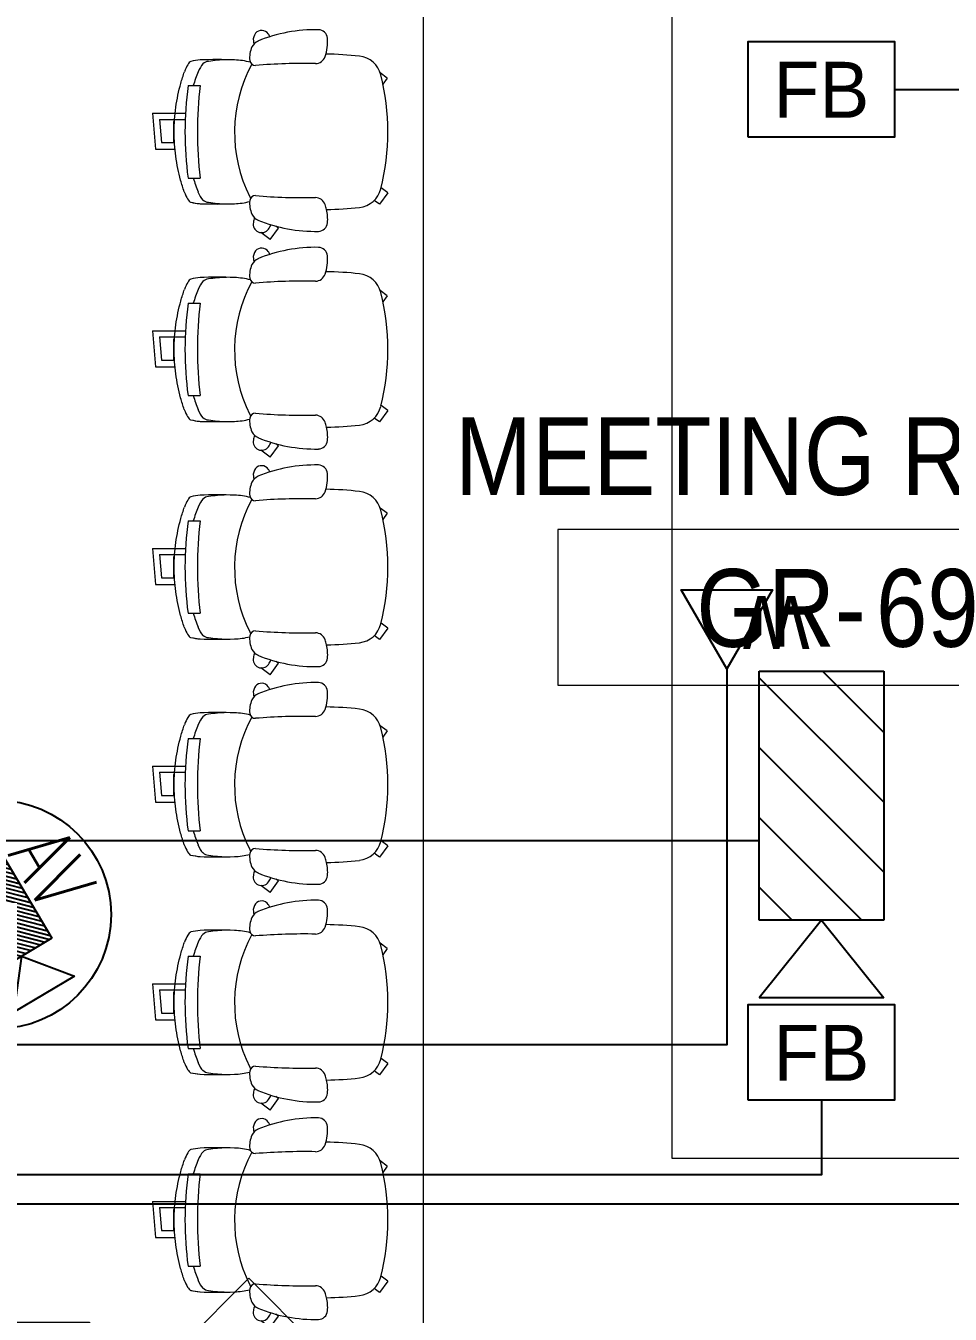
# Model space of a CAD drawing. Header units: millimetres. Extents: x -9358 to 257996, y -67499 to 9117.
# Drawn here: x 11300 to 14272, y -6478 to -2334 of the extents above; entities that cross this region are included whole.
import ezdxf
from ezdxf.enums import TextEntityAlignment as Align

# ---------------------------------------------------------------- set-up
doc = ezdxf.new("R2010")
doc.units = ezdxf.units.MM
doc.header["$LTSCALE"] = 1000
for name, color, linetype, lineweight in [('A-DOOR', 8, 'Continuous', 9), ('A-DOOR-1', 8, 'Continuous', 18), ('A-DOR', 8, 'Continuous', 9), ('A-FRN', 8, 'Continuous', 9), ('A-ROM-NAM', 8, 'Continuous', 9), ('A-TYP-WAL', 8, 'Continuous', 0)]:
    doc.layers.add(name, color=color, linetype=linetype, lineweight=lineweight)
for name, color, linetype in [('DATANET', 4, 'Continuous'), ('E680G_SEC', 40, 'Continuous'), ('E680T_SEC', 2, 'Continuous'), ('LC-DA-CIR', 4, 'Continuous'), ('LC-T-OUTLET', 4, 'Continuous')]:
    doc.layers.add(name, color=color, linetype=linetype)
doc.styles.add('Arial_5', font='arial.ttf', dxfattribs={"width": 0.85, "height": 200})
doc.styles.add('ROMANS', font='romans.shx', dxfattribs={"width": 0.75})

# ---------------------------------------------------------------- blocks, each defined once
blk = doc.blocks.new('M_Wall Tag - WALL TAG-12mm-1267109-01-Ground Floor Plan')
at = {"layer": 'A-TYP-WAL'}
for p, q in [((-6, 0), (0, 6)), ((0, 6), (6, 0)), ((-6, 0), (0, -6)), ((6, 0), (0, -6))]:
    blk.add_line(p, q, dxfattribs=at)
blk = doc.blocks.new('D-V BOX')
at = {"layer": 'LC-DA-CIR', "color": 3}
blk.add_lwpolyline([(-236.4, 0), (236.4, 0), (236.4, 305.3), (-236.4, 305.3)], close=True, dxfattribs=at)
blk.add_text('FB', height=180, dxfattribs=at).set_placement((-153.6, 61.4))
blk = doc.blocks.new('ES-cctv')
for p, q in [((-4, -2), (-4, 2)), ((-4, 2), (4, 2)), ((4, 2), (4, -2)), ((4, 0), (6.5, 2)), ((6.5, 2), (6.5, -2)), ((4, 0), (6.5, -2)), ((4, -2), (-4, -2))]:
    blk.add_line(p, q)
blk = doc.blocks.new('PROJECTOR')
at = {"layer": 'E680G_SEC'}
h = blk.add_hatch(dxfattribs=at)
h.set_pattern_fill('ANSI31', color=1, scale=0.5, style=0)
h.set_pattern_definition([(45, (-650.1887, 115.5964), (-1.122532, 1.122532), [])])
h.paths.add_polyline_path([(10.563, 205.552), (2.563, 205.552), (2.563, 201.552), (10.563, 201.552)])
blk.add_blockref('ES-cctv', (6.563, 203.552), dxfattribs=at)
blk = doc.blocks.new('AV SYSTEM DOOM CAMERA')
h = blk.add_hatch()
h.set_pattern_fill('ANSI31', color=3)
h.set_pattern_definition([(45, (0, 0), (-0.08838835, 0.08838835), [])])
h.paths.add_polyline_path([(2.574, 221.703), (2.574, 219.435), (7.11, 219.435), (7.11, 221.703)])
at = {"color": 3}
for p, q in [((2.574, 219.435), (2.574, 221.703)), ((2.574, 221.703), (7.11, 221.703)), ((7.11, 221.703), (7.11, 219.435)), ((7.11, 220.569), (8.528, 221.703)), ((8.528, 221.703), (8.528, 219.435)), ((7.11, 220.569), (8.528, 219.435)), ((7.11, 219.435), (2.574, 219.435))]:
    blk.add_line(p, q, dxfattribs=at)
blk.add_circle((5.551, 220.569), 3.675, dxfattribs=at)
at = {"layer": 'E680T_SEC', "color": 3, "style": 'ROMANS', "width": 0.75}
blk.add_text('AV', height=2, dxfattribs=at).set_placement((5.195, 222.856), align=Align.MIDDLE_CENTER)
blk = doc.blocks.new('D-W')
at = {"color": 3, "elevation": 0}
blk.add_lwpolyline([(0, 254.5), (146.9, 0), (-146.9, 0), (0, 254.5)], dxfattribs=at)
at = {"layer": 'LC-T-OUTLET', "color": 2}
blk.add_attdef('W', (77.2, 236.3, 0), '', height=170, dxfattribs=at)
blk = doc.blocks.new('Task chair 9554N35 - Task chair 9554N35-745676-01-Ground Floor Furniture Plan')
at = {"layer": 'A-FRN'}
for p, q in [((-172.9, 306.8), (-189.9, 284.3)), ((-172.9, 306.8), (-153.2, 293.1)), ((196.3, 309), (180.3, 287)), ((196.3, 309), (233.1, 282.3)), ((233.1, 282.3), (220.5, 265)), ((309.5, -42.5), (303.3, -51.1)), ((346.3, -69.3), (309.5, -42.5)), ((346.3, -69.3), (324.3, -99.6)), ((208.7, -134.6), (213.5, -132.2)), ((-148.6, -333.2), (-148.6, -294.8)), ((148.6, -333.5), (148.6, -294.8)), ((-59.9, -447.8), (-59.9, -341.6)), ((-40.1, -424.9), (-40.1, -342.5)), ((-33.2, -377), (-33.2, -380)), ((-33.2, -380), (34.3, -380)), ((34.3, -418.4), (34.3, -377)), ((56.2, -437.7), (56.2, -375.4)), ((-59.9, -447.8), (56.2, -437.7)), ((-40.1, -424.9), (34.3, -418.4))]:
    blk.add_line(p, q, dxfattribs=at)
for centre, radius, start, end in [((0, -450.7), 759.4, 76.0583, 103.9416), ((-163.7, 208.7), 80, 103.9416, 173.6414), ((163.7, 208.7), 80, 6.3586, 76.0583), ((875.8, 92.8), 1126, 173.6414, 179.1387), ((-875.8, 92.8), 1126, 0.9685, 6.3586), ((157.4, 76.4), 485.9, 178.9013, 202.3772), ((-298.4, 85.1), 30, 94.385, 178.8307), ((-289.7, -26.9), 142.3, 70.4284, 94.4069), ((-253.5, 75.2), 34, 1.5783, 70.4284), ((245.3, 75.2), 34, 109.5716, 178.4217), ((281.6, -26.9), 142.3, 102.8407, 109.5716), ((281.6, -26.9), 142.3, 85.5931, 102.8407), ((-165.6, 76.4), 485.9, 337.6228, 1.0987), ((290.2, 85.1), 30, 1.1693, 85.615), ((1706.6, 39.8), 1926.5, 178.9201, 184.6505), ((-1714.8, 39.8), 1926.5, 355.3495, 1.0799), ((-301, -96.7), 25.2, 123.4121, 230.4202), ((-270.6, -142.7), 80.3, 115.9395, 123.4121), ((297.3, -97.1), 27.1, 257.0503, 54.9497), ((266.7, -140.7), 80.4, 54.9497, 66.5438), ((-296.1, -90.9), 32.8, 230.4202, 277.5798), ((-257.7, -94.4), 37, 202.4815, 245.4243), ((-304.4, -28.7), 95.5, 277.5798, 283.1299), ((-231.5, -117.1), 18, 277.2916, 2.3739), ((223.3, -117.1), 18, 177.6261, 262.7084), ((249.5, -94.4), 37, 294.5757, 337.5185), ((351.4, 138.5), 268.8, 253.8265, 257.0503), ((-239, -54.3), 81.3, 245.2067, 276.9285), ((-5.9, -191.7), 225.5, 165.0105, 178.0847), ((1.2, 277.4), 461.4, 241.6816, 296.7275), ((230.8, -54.3), 81.3, 263.0715, 294.7933), ((5.9, -191.7), 225.5, 1.9153, 14.4821), ((1424.9, -239.6), 1657.1, 178.0847, 181.9153), ((-1424.9, -239.6), 1657.1, 358.0847, 1.9153), ((192.1, -200.6), 424.1, 181.2804, 189.1246), ((-192.1, -200.6), 424.1, 350.8754, 358.7196), ((-202, -267.3), 24.7, 181.265, 228.1434), ((202, -267.3), 24.7, 311.8566, 358.735), ((18.2, 231.9), 573.4, 248.3703, 253.086), ((0, 988.3), 1291.7, 263.3947, 276.6053), ((-18.2, 231.9), 573.4, 286.914, 291.6297), ((1, 773.4), 1116.7, 262.3012, 277.5932)]:
    blk.add_arc(centre, radius, start, end, dxfattribs=at)
for centre, major_axis, ratio, start_param, end_param in [((-178.1, -286.4), (-48, 16.7), 0.376203, 0.715963, 1.386418), ((178.1, -286.7), (48.1, 16.1), 0.383717, 4.900693, 5.6098), ((2833.6, -1083.6), (-3058.7, 867.3), 0.246692, 0.098786, 0.133654), ((-182.4, -335.9), (-44.1, 13.7), 0.260293, 0.190015, 1.407049), ((182.6, -337.1), (43.9, 14.1), 0.248418, 4.873403, 6.095378), ((-2833.6, -1083.6), (3058.7, 867.3), 0.246692, 6.149531, 6.184399), ((-2839.6, -1069.5), (3064.8, 850.5), 0.246639, 6.151983, 6.185843)]:
    blk.add_ellipse(centre, major_axis=major_axis, ratio=ratio, start_param=start_param, end_param=end_param, dxfattribs=at)
blk.add_open_spline([(193.1, -345.6), (180.8, -349.8), (155.9, -357.6), (104.9, -369.7), (39.6, -378.5), (-39.7, -378.4), (-105, -369.4), (-155.9, -357.1), (-180.8, -349.3), (-193.1, -344.9)], degree=3, knots=[0, 0, 0, 0, 0.1, 0.2, 0.4, 0.6, 0.8, 0.9, 1, 1, 1, 1], dxfattribs=at)
blk = doc.blocks.new('main metting table 6th fliir - main metting table 6th fliir-1746986-01-Ground Floor Furniture Plan')
at = {"layer": 'A-FRN'}
for p, q in [((12097.5, -1248.9), (12097.5, -6629.4)), ((12897.5, -5829.4), (12897.5, -2048.9)), ((13897.5, -5829.4), (12897.5, -5829.4))]:
    blk.add_line(p, q, dxfattribs=at)
blk = doc.blocks.new('M_Door-Passage-Double-Flush - Double wooden door 1600x2200-2594677-01-Ground Floor Furniture Plan')
at = {"layer": 'A-DOOR'}
for centre, start, end in [((-750, 61.35), 0, 90), ((750, 61.35), 90, 180)]:
    blk.add_arc(centre, 750, start, end, dxfattribs=at)
at = {"layer": 'A-DOOR-1'}
for p, q in [((-750, 61.35), (-750, 811.35)), ((-750, 811.35), (-705, 811.35)), ((-705, 811.35), (-705, 61.35)), ((750, 811.35), (705, 811.35)), ((705, 811.35), (705, 61.35)), ((750, 61.35), (750, 811.35)), ((-750, 61.35), (-800, 61.35)), ((-800, 61.35), (-800, -88.65)), ((-750, -88.65), (-750, 61.35)), ((-705, 61.35), (-750, 61.35)), ((705, 61.35), (750, 61.35)), ((750, 61.35), (750, -88.65)), ((800, 61.35), (750, 61.35)), ((800, -88.65), (800, 61.35)), ((-800, -88.65), (-750, -88.65)), ((750, -88.65), (800, -88.65))]:
    blk.add_line(p, q, dxfattribs=at)
blk = doc.blocks.new('M_Room Tag_Small - M_Room Tag_Small-919701-01-Ground Floor Furniture Plan')
at = {"layer": 'A-ROM-NAM'}
for p, q in [((9, 2.5), (-9, 2.5)), ((-9, 2.5), (-9, -2.5)), ((9, -2.5), (9, 2.5)), ((-9, -2.5), (9, -2.5))]:
    blk.add_line(p, q, dxfattribs=at)
blk = doc.blocks.new('G')
at = {"layer": 'A-DOR', "rotation": 270.0000000000002}
blk.add_blockref('M_Door-Passage-Double-Flush - Double wooden door 1600x2200-2594677-01-Ground Floor Furniture Plan', (10693.7, -7105), dxfattribs=at)
at = {"layer": 'A-FRN'}
blk.add_blockref('main metting table 6th fliir - main metting table 6th fliir-1746986-01-Ground Floor Furniture Plan', (480, 0), dxfattribs=at)
at = {"layer": 'A-FRN', "rotation": 270.0000000000002}
for p in [(12155, -2526.8), (12155, -3226.8), (12155, -3926.8), (12155, -4626.8), (12155, -5326.8), (12155, -6026.8)]:
    blk.add_blockref('Task chair 9554N35 - Task chair 9554N35-745676-01-Ground Floor Furniture Plan', p, dxfattribs=at)
at = {"layer": 'A-ROM-NAM', "xscale": 99.99999999999991, "yscale": 99.99999999999991, "zscale": 99.99999999999991}
blk.add_blockref('M_Room Tag_Small - M_Room Tag_Small-919701-01-Ground Floor Furniture Plan', (13910.5, -4056.4), dxfattribs=at)
at = {"layer": 'A-ROM-NAM', "char_height": 250, "attachment_point": 1, "style": 'Arial_5'}
for s, insert, width in [('MEETING ROOM', (12679.9, -3444.7), 3015.948), ('GR-', (13455.7, -3933.2), 699.873), ('69', (14033.2, -3933.2), 418.481)]:
    blk.add_mtext(s, dxfattribs=dict(at, insert=insert, width=width))

msp = doc.modelspace()

# ---------------------------------------------------------------- block references
msp.add_blockref('G', (0, -148.1))

# ---------------------------------------------------------------- next in the draw order: linework, layer by layer
at = {"layer": 'DATANET', "color": 3}
for points in [[(14094, -2538.4), (14576, -2538.4), (14576, -6124.1), (8485, -6124.1)], [(13658, -4954.9), (8485, -4954.9)], [(13857.6, -5788.7), (13857.6, -6029.4), (8493, -6029.4)]]:
    msp.add_lwpolyline(points, dxfattribs=at)
at = {"layer": 'DATANET', "color": 3, "ltscale": 50}
msp.add_lwpolyline([(13554, -4402.3), (13554, -5611.1), (8485, -5611.1)], dxfattribs=at)

# ---------------------------------------------------------------- next in the draw order: block references
at = {"layer": 'A-TYP-WAL', "xscale": 99.99999999999991, "yscale": 99.99999999999991, "zscale": 99.99999999999991}
msp.add_blockref('M_Wall Tag - WALL TAG-12mm-1267109-01-Ground Floor Plan', (12016.9, -6962.3), dxfattribs=at)
at = {"layer": 'DATANET', "color": 3}
for p in [(13857.6, -2691.1), (13857.6, -5788.7)]:
    msp.add_blockref('D-V BOX', p, dxfattribs=at)
ref = msp.add_blockref('D-W', (13554, -4147.9, 0), dxfattribs=dict(at, rotation=180))
ref.add_attrib('W', 'W', (13820, -4167.9, 0), dxfattribs={"layer": 'LC-T-OUTLET', "color": 3, "height": 170, "rotation": 180})
at = {"layer": 'DATANET', "color": 3, "xscale": 100, "yscale": 100, "zscale": 100}
for name, p, rotation in [('PROJECTOR', (-6497.2, -4153.8), 270), ('AV SYSTEM DOOM CAMERA', (-8041.4, -15978.3), 300.7057247290088)]:
    msp.add_blockref(name, p, dxfattribs=dict(at, rotation=rotation))

doc.saveas('drawing.dxf')
